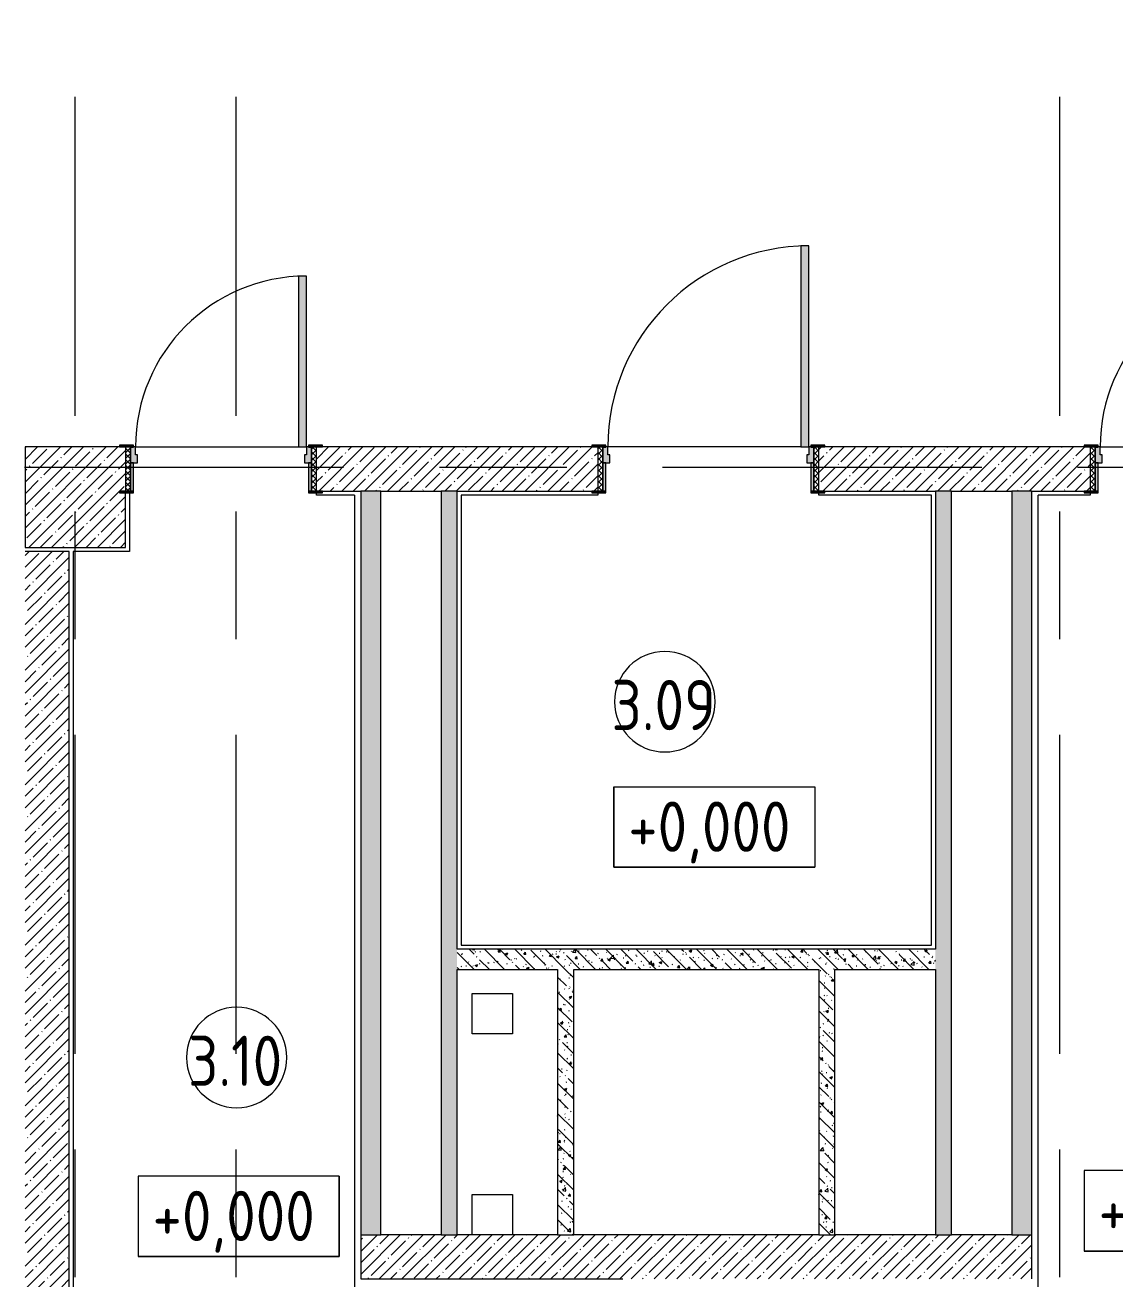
# Model space of a CAD drawing. Header units: millimetres. Extents: x 2623 to 216772, y -8553 to 29000.
# Drawn here: x 48024 to 53448, y 3760 to 9999 of the extents above; entities that cross this region are included whole.
import ezdxf

# ---------------------------------------------------------------- set-up
doc = ezdxf.new("R2010")
doc.units = ezdxf.units.MM
doc.linetypes.add('Осевая', pattern=[3175, 635, -476.25, 1587.5, -476.25])
for name, color, linetype, lineweight in [('A-AREA-IDEN', 7, 'Continuous', 9), ('A-WALL-1', 7, 'Continuous', 13), ('G-ANNO-DIMS', 7, 'Continuous', 9), ('I-WALL', 7, 'Continuous', 9), ('S-COLS', 7, 'Continuous', 9), ('Оси-2', 7, 'Осевая', 9)]:
    doc.layers.add(name, color=color, linetype=linetype, lineweight=lineweight)
for name, color, linetype, lineweight, true_color in [('A-DOOR-1', 7, 'Continuous', 9, 0xaaaaaa), ('A-DOOR-2', 7, 'Continuous', 9, 0xe2e2e2), ('A-DOOR-FRAM-1', 7, 'Continuous', 9, 0xe2e2e2), ('A-DOOR-FRAM-2', 7, 'Continuous', 9, 0xaaaaaa), ('A-FLOR-1', 7, 'Continuous', 9, 0xaaaaaa), ('I-WALL-1', 7, 'Continuous', 9, 0x787878)]:
    doc.layers.add(name, color=color, linetype=linetype, lineweight=lineweight, true_color=true_color)
doc.styles.add('GOST Common_5', font='GOST_Common.ttf', dxfattribs={"width": 0.9, "height": 250})
pattern_1 = [(45, (-17385.51, 0), (-57.02463, 57.02463), []), (45, (-17328.49, 0), (-57.02463, 57.02463), [100.806, -20.161, 3.353, -16.808])]
pattern_2 = [(135, (-17385.51, 0), (-75.43415, -75.43415), [106.68, -17.78, 3.556, -17.78]), (135, (-17385.51, 75.39), (-75.43415, -75.43415), []), (50, (-17385.51, 0), (127.52922, -11.15758), [13.335, -146.685]), (355, (-17385.51, 0), (-24.66966, 133.74002), [10.668, -117.348]), (100.451, (-17374.89, -0.93), (102.85973, 122.58178), [11.333, -124.663]), (46.184, (-17385.51, 35.56), (189.75516, -29.43036), [20.002, -220.027]), (96.636, (-17369.7, 33.1), (166.1822, 173.1996), [17, -186.995]), (351.184, (-17385.51, 35.56), (166.18393, 173.1976), [16.002, -176.022]), (21, (-17367.73, 26.67), (106.13027, -71.58603), [13.335, -146.685]), (326, (-17367.73, 26.67), (43.26188, 128.93175), [10.668, -117.348]), (71.451, (-17358.89, 20.7), (149.39198, 57.34505), [11.333, -124.663]), (37.5, (-17385.513, 0), (2.162228, 59.188357), [3.353, -112.573, 3.353, -115.773, -117.792]), (37.5, (-17385.513, 0), (2.162228, 59.188357), [-235.052, 3.353, -114.44]), (7.5, (-17385.51, 0), (46.77386, 70.12615), [3.353, -64.567, 3.353, -109.906, -44.894]), (7.5, (-17385.51, 0), (46.77386, 70.12615), [-181.178, 3.353, -41.542]), (327.5, (-17425.16, 0), (94.91367, -4.010093), [3.353, -41.097, 3.353, -135.331, -184.023]), (327.5, (-17425.16, 0), (94.91367, -4.010093), [-183.134, 3.353, -180.67]), (317.5, (-17442.94, 0), (103.69057, 17.79882), [3.353, -54.432, 3.353, -88.748, -130.683]), (317.5, (-17442.94, 0), (103.69057, 17.79882), [-149.885, 3.353, -127.33])]

# ---------------------------------------------------------------- blocks, each defined once
blk = doc.blocks.new('BSC_Колонна _Прямоугольная - 500х500-V13-План монтажа стен и перегородок 3 этажа в осях 12-23')
at = {"layer": 'S-COLS'}
h = blk.add_hatch(dxfattribs=at)
h.set_pattern_fill('FP_17', color=256, style=0, pattern_type=2)
h.set_pattern_definition([(45, (-65660, -7650), (-57.02463, 57.02463), []), (45, (-65602.975, -7650), (-57.02463, 57.02463), [100.806, -20.161, 3.353, -16.808])])
h.paths.add_polyline_path([(-250, -250), (250, -250), (250, 22), (220, 22), (220, 30), (250, 30), (250, 250), (-250, 250), (-250, 30)])
for p, q in [((220, 250), (-250, 250)), ((-250, 250), (-250, -250)), ((250, -250), (250, 22)), ((-250, -250), (250, -250))]:
    blk.add_line(p, q, dxfattribs=at)
blk = doc.blocks.new('110_Дверь_СКБ_1Ст_Внутренняя1 - Д-7_л__950x2100h_Туалет-21784696-План монтажа стен и перегородок 3 этажа в осях 12-23')
at = {"layer": 'A-DOOR-1'}
h = blk.add_hatch(dxfattribs=at)
h.set_pattern_fill('FP_36', color=256, style=0, pattern_type=2)
h.set_pattern_definition([(135, (1826.41, 174.685), (-14.14214, -14.14214), []), (225, (1826.41, 174.685), (14.14214, -14.14214), [])])
h.paths.add_polyline_path([(487.5, -110), (487.5, 110), (462.5, 110), (462.5, -110)])
at = {"layer": 'A-DOOR-2'}
h = blk.add_hatch(color=256, dxfattribs=at)
h.paths.add_polyline_path([(427.5, 30), (462.5, 30), (462.5, 110), (437.5, 110), (437.5, 70), (427.5, 70)])
h.paths.add_polyline_path([(-402.5, 30), (-402.5, 70), (-412.5, 70), (-412.5, 110), (-437.5, 110), (-437.5, 30)])
at = {"layer": 'A-DOOR-FRAM-1'}
for points in [[(397.5, 110), (437.5, 110), (437.5, 960), (397.5, 960), (397.5, 577.2)], [(-422.5, 110), (-422.5, 118), (-492.5, 118), (-492.5, 110)], [(-422.5, 109), (-422.5, 110), (-437.5, 109)], [(517.5, 110), (517.5, 118), (447.5, 118), (447.5, 110)], [(462.5, 109), (462.5, 110), (447.5, 109)], [(-422.5, -110), (-422.5, 30), (-437.5, 30), (-437.5, -110)], [(462.5, -110), (462.5, 30), (447.5, 30), (447.5, -110)], [(-422.5, -118), (-422.5, -110), (-492.5, -110), (-492.5, -118)], [(517.5, -118), (517.5, -110), (447.5, -110), (447.5, -118)]]:
    blk.add_hatch(color=256, dxfattribs=at).paths.add_polyline_path(points)
at = {"layer": 'A-DOOR-FRAM-2'}
h = blk.add_hatch(dxfattribs=at)
h.set_pattern_fill('FP_37', color=256, style=0, pattern_type=2)
h.set_pattern_definition([(45, (-296.384, 174.685), (-14.1421, 14.1421), []), (135, (-296.384, 174.685), (-14.1421, -14.1421), [])])
h.paths.add_polyline_path([(-437.5, -110), (-437.5, 110), (-462.5, 110), (-462.5, -110)])
at = {"layer": 'A-DOOR-1'}
for p, q in [((437.5, 960), (397.5, 960)), ((397.5, 960), (397.5, 110)), ((437.5, 110), (437.5, 960)), ((397.5, 110), (437.5, 110))]:
    blk.add_line(p, q, dxfattribs=at)
blk.add_arc((437.5, 110), 850, 90, 180, dxfattribs=at)
at = {"layer": 'A-DOOR-FRAM-2'}
for p, q in [((-422.5, 118), (-492.5, 118)), ((-492.5, 118), (-492.5, 110)), ((-492.5, 110), (-422.5, 110)), ((-437.5, 110), (-462.5, 110)), ((-462.5, 110), (-462.5, -110)), ((-412.5, 110), (-437.5, 110)), ((-437.5, 110), (-437.5, 30)), ((-437.5, -110), (-437.5, 110)), ((-422.5, 110), (-437.5, 110)), ((-437.5, 110), (-437.5, 109)), ((-437.5, 109), (-422.5, 109)), ((-422.5, 110), (-422.5, 118)), ((-422.5, 109), (-422.5, 110)), ((-412.5, 70), (-412.5, 110)), ((-402.5, 70), (-412.5, 70)), ((-402.5, 30), (-402.5, 70)), ((437.5, 70), (427.5, 70)), ((427.5, 70), (427.5, 30)), ((437.5, 110), (437.5, 70)), ((462.5, 110), (437.5, 110)), ((517.5, 118), (447.5, 118)), ((447.5, 118), (447.5, 110)), ((462.5, 110), (447.5, 110)), ((447.5, 110), (447.5, 109)), ((447.5, 110), (517.5, 110)), ((447.5, 109), (462.5, 109)), ((462.5, 30), (462.5, 110)), ((487.5, 110), (462.5, 110)), ((462.5, 110), (462.5, -110)), ((462.5, 109), (462.5, 110)), ((487.5, -110), (487.5, 110)), ((517.5, 110), (517.5, 118)), ((-437.5, 30), (-402.5, 30)), ((-422.5, 30), (-437.5, 30)), ((-437.5, 30), (-437.5, -110)), ((-422.5, -110), (-422.5, 30)), ((427.5, 30), (462.5, 30)), ((462.5, 30), (447.5, 30)), ((447.5, 30), (447.5, -110)), ((462.5, -110), (462.5, 30)), ((-422.5, -110), (-492.5, -110)), ((-492.5, -110), (-492.5, -118)), ((-492.5, -118), (-422.5, -118)), ((-462.5, -110), (-437.5, -110)), ((-437.5, -110), (-422.5, -110)), ((-422.5, -118), (-422.5, -110)), ((447.5, -110), (462.5, -110)), ((517.5, -110), (447.5, -110)), ((447.5, -110), (447.5, -118)), ((447.5, -118), (517.5, -118)), ((462.5, -110), (487.5, -110)), ((517.5, -118), (517.5, -110))]:
    blk.add_line(p, q, dxfattribs=at)
blk = doc.blocks.new('110_Дверь_СКБ_1Ст_Внутренняя1 - Д-4 1100x2100h_су мгн-V26-План монтажа стен и перегородок 3 этажа в осях 12-23')
at = {"layer": 'A-DOOR-1'}
h = blk.add_hatch(dxfattribs=at)
h.set_pattern_fill('FP_38', color=256, style=0, pattern_type=2)
h.set_pattern_definition([(135, (1751.41, 174.685), (-14.14214, -14.14214), []), (225, (1751.41, 174.685), (14.14214, -14.14214), [])])
h.paths.add_polyline_path([(562.5, -110), (562.5, 110), (537.5, 110), (537.5, -110)])
at = {"layer": 'A-DOOR-2'}
h = blk.add_hatch(color=256, dxfattribs=at)
h.paths.add_polyline_path([(537.5, 30), (537.5, 110), (512.5, 110), (512.5, 70), (502.5, 70), (502.5, 30)])
h.paths.add_polyline_path([(-477.5, 30), (-477.5, 70), (-487.5, 70), (-487.5, 110), (-512.5, 110), (-512.5, 30)])
at = {"layer": 'A-DOOR-FRAM-1'}
for points in [[(472.5, 110), (512.5, 110), (512.5, 1110), (472.5, 1110), (472.5, 577.2)], [(-497.5, 110), (-497.5, 118), (-567.5, 118), (-567.5, 110)], [(-497.5, 109), (-497.5, 110), (-512.5, 109)], [(592.5, 110), (592.5, 118), (522.5, 118), (522.5, 110)], [(537.5, 109), (537.5, 110), (522.5, 109)], [(-497.5, -110), (-497.5, 30), (-512.5, 30), (-512.5, -110)], [(537.5, -110), (537.5, 30), (522.5, 30), (522.5, -110)], [(-497.5, -118), (-497.5, -110), (-567.5, -110), (-567.5, -118)], [(592.5, -118), (592.5, -110), (522.5, -110), (522.5, -118)]]:
    blk.add_hatch(color=256, dxfattribs=at).paths.add_polyline_path(points)
at = {"layer": 'A-DOOR-FRAM-2'}
h = blk.add_hatch(dxfattribs=at)
h.set_pattern_fill('FP_39', color=256, style=0, pattern_type=2)
h.set_pattern_definition([(45, (-371.384, 174.685), (-14.1421, 14.1421), []), (135, (-371.384, 174.685), (-14.1421, -14.1421), [])])
h.paths.add_polyline_path([(-512.5, -110), (-512.5, 110), (-537.5, 110), (-537.5, -110)])
at = {"layer": 'A-DOOR-1'}
for p, q in [((512.5, 1110), (472.5, 1110)), ((472.5, 1110), (472.5, 110)), ((512.5, 110), (512.5, 1110)), ((472.5, 110), (512.5, 110))]:
    blk.add_line(p, q, dxfattribs=at)
blk.add_arc((512.5, 110), 1000, 90, 180, dxfattribs=at)
at = {"layer": 'A-DOOR-FRAM-2'}
for p, q in [((-497.5, 118), (-567.5, 118)), ((-567.5, 118), (-567.5, 110)), ((-567.5, 110), (-497.5, 110)), ((-512.5, 110), (-537.5, 110)), ((-537.5, 110), (-537.5, -110)), ((-487.5, 110), (-512.5, 110)), ((-512.5, 110), (-512.5, 30)), ((-512.5, -110), (-512.5, 110)), ((-497.5, 110), (-512.5, 110)), ((-512.5, 110), (-512.5, 109)), ((-512.5, 109), (-497.5, 109)), ((-497.5, 110), (-497.5, 118)), ((-497.5, 109), (-497.5, 110)), ((-487.5, 70), (-487.5, 110)), ((-477.5, 70), (-487.5, 70)), ((-477.5, 30), (-477.5, 70)), ((512.5, 70), (502.5, 70)), ((502.5, 70), (502.5, 30)), ((512.5, 110), (512.5, 70)), ((537.5, 110), (512.5, 110)), ((592.5, 118), (522.5, 118)), ((522.5, 118), (522.5, 110)), ((537.5, 110), (522.5, 110)), ((522.5, 110), (522.5, 109)), ((522.5, 110), (592.5, 110)), ((522.5, 109), (537.5, 109)), ((537.5, 30), (537.5, 110)), ((562.5, 110), (537.5, 110)), ((537.5, 110), (537.5, -110)), ((537.5, 109), (537.5, 110)), ((562.5, -110), (562.5, 110)), ((592.5, 110), (592.5, 118)), ((-512.5, 30), (-477.5, 30)), ((-497.5, 30), (-512.5, 30)), ((-512.5, 30), (-512.5, -110)), ((-497.5, -110), (-497.5, 30)), ((502.5, 30), (537.5, 30)), ((537.5, 30), (522.5, 30)), ((522.5, 30), (522.5, -110)), ((537.5, -110), (537.5, 30)), ((-497.5, -110), (-567.5, -110)), ((-567.5, -110), (-567.5, -118)), ((-567.5, -118), (-497.5, -118)), ((-537.5, -110), (-512.5, -110)), ((-512.5, -110), (-497.5, -110)), ((-497.5, -118), (-497.5, -110)), ((522.5, -110), (537.5, -110)), ((592.5, -110), (522.5, -110)), ((522.5, -110), (522.5, -118)), ((522.5, -118), (592.5, -118)), ((537.5, -110), (562.5, -110)), ((592.5, -118), (592.5, -110))]:
    blk.add_line(p, q, dxfattribs=at)
blk = doc.blocks.new('Марка_Помещения - Номер-25198446-План монтажа стен и перегородок 3 этажа в осях 12-23')
at = {"layer": 'A-AREA-IDEN'}
for start, end in [(360, 180), (180, 360)]:
    blk.add_arc((0, 0), 2.5, start, end, dxfattribs=at)
blk = doc.blocks.new('Высотные отметки - 10х4_h_-17668695-План монтажа стен и перегородок 3 этажа в осях 12-23')
at = {"layer": 'G-ANNO-DIMS'}
for p, q in [((-5, 4), (-5, 0)), ((5, 4), (-5, 4)), ((5, 4), (-5, 4)), ((-5, 4), (-5, 0)), ((5, 4), (5, 0)), ((5, 0), (5, 4)), ((5, 0), (-5, 0)), ((-5, 0), (5, 0))]:
    blk.add_line(p, q, dxfattribs=at)

msp = doc.modelspace()

# ---------------------------------------------------------------- hatches: boundary and pattern name
at = {"layer": 'I-WALL'}
h = msp.add_hatch(dxfattribs=at)
h.set_pattern_fill('FP_20', color=256, style=0, pattern_type=2)
h.set_pattern_definition(pattern_1)
h.paths.add_polyline_path([(54346.1, 7680), (54474.5, 7680), (54474.5, 7900), (54274.5, 7900), (54274.5, 7680), (54304.5, 7680)])
h.paths.add_polyline_path([(53324.5, 7680), (53324.5, 7900), (51974.5, 7900), (51974.5, 7680), (53294.5, 7680)])
h.paths.add_polyline_path([(50844.5, 7680), (50874.5, 7680), (50874.5, 7900), (49474.5, 7900), (49474.5, 7680), (50174.5, 7680)])
h = msp.add_hatch(dxfattribs=at)
h.set_pattern_fill('FP_20', color=256, style=0, pattern_type=2)
h.set_pattern_definition(pattern_1)
h.paths.add_polyline_path([(48024.5, 400), (48244.5, 400), (48244.5, 7380), (48024.5, 7380), (48024.5, 591.6)])
h = msp.add_hatch(dxfattribs=at)
h.set_pattern_fill('FP_20', color=256, style=0, pattern_type=2)
h.set_pattern_definition(pattern_1)
h.paths.add_polyline_path([(53034.5, 3760), (53034.5, 3980), (49694.5, 3980), (49694.5, 3760), (52891.9, 3760)])
at = {"layer": 'I-WALL-1'}
h = msp.add_hatch(dxfattribs=at)
h.set_pattern_fill('FP_27', color=256, style=0, pattern_type=2)
h.set_pattern_definition(pattern_2)
h.paths.add_polyline_path([(49694.5, 3980), (49794.5, 3980), (49794.5, 7680), (49694.5, 7680), (49694.5, 6639.3)])
h = msp.add_hatch(dxfattribs=at)
h.set_pattern_fill('FP_27', color=256, style=0, pattern_type=2)
h.set_pattern_definition(pattern_2)
h.paths.add_polyline_path([(50094.5, 3980), (50174.5, 3980), (50174.5, 7680), (50094.5, 7680), (50094.5, 4047.4)])
h = msp.add_hatch(dxfattribs=at)
h.set_pattern_fill('FP_27', color=256, style=0, pattern_type=2)
h.set_pattern_definition(pattern_2)
h.paths.add_polyline_path([(52634.5, 3980), (52634.5, 7680), (52554.5, 7680), (52554.5, 3980)])
h = msp.add_hatch(dxfattribs=at)
h.set_pattern_fill('FP_27', color=256, style=0, pattern_type=2)
h.set_pattern_definition(pattern_2)
h.paths.add_polyline_path([(53034.5, 3980), (53034.5, 7680), (52934.5, 7680), (52934.5, 3980)])
h = msp.add_hatch(dxfattribs=at)
h.set_pattern_fill('FP_27', color=256, style=0, pattern_type=2)
h.set_pattern_definition(pattern_2)
h.paths.add_polyline_path([(52554.5, 5300), (52554.5, 5400), (50174.5, 5400), (50174.5, 5300), (52054.5, 5300)])
h = msp.add_hatch(dxfattribs=at)
h.set_pattern_fill('FP_27', color=256, style=0, pattern_type=2)
h.set_pattern_definition(pattern_2)
h.paths.add_polyline_path([(50754.5, 3980), (50754.5, 5300), (50674.5, 5300), (50674.5, 3980)])
h = msp.add_hatch(dxfattribs=at)
h.set_pattern_fill('FP_27', color=256, style=0, pattern_type=2)
h.set_pattern_definition(pattern_2)
h.paths.add_polyline_path([(52054.5, 3980), (52054.5, 5300), (51974.5, 5300), (51974.5, 3980)])

# ---------------------------------------------------------------- linework, layer by layer
at = {"layer": 'A-FLOR-1'}
for p, q in [((48574.5, 7900), (49384.5, 7900)), ((51884.5, 7900), (50924.5, 7900)), ((53374.5, 7900), (54184.5, 7900)), ((48544.5, 7672), (48544.5, 7380)), ((49474.5, 7660), (49474.5, 7672)), ((49663.5, 7660), (49474.5, 7660)), ((49663.5, 7660), (49663.5, 140)), ((50874.5, 7660), (50194.5, 7660)), ((50194.5, 7660), (50194.5, 5420)), ((50874.5, 7672), (50874.5, 7660)), ((51974.5, 7660), (51974.5, 7672)), ((52534.5, 7660), (51974.5, 7660)), ((52534.5, 5420), (52534.5, 7660)), ((53324.5, 7660), (53065.5, 7660)), ((53065.5, 140), (53065.5, 7660)), ((53324.5, 7672), (53324.5, 7660)), ((48544.5, 7380), (48264.5, 7380)), ((48264.5, 7380), (48264.5, 420)), ((50194.5, 5420), (52534.5, 5420)), ((50249.5, 4980), (50249.5, 5180)), ((50249.5, 5180), (50449.5, 5180)), ((50449.5, 5180), (50449.5, 4980)), ((50449.5, 4980), (50249.5, 4980)), ((50249.5, 3980), (50249.5, 4180)), ((50249.5, 4180), (50449.5, 4180)), ((50449.5, 4180), (50449.5, 3980))]:
    msp.add_line(p, q, dxfattribs=at)
at = {"layer": 'A-WALL-1'}
for p, q in [((49794.5, 7680), (49694.5, 7680)), ((50174.5, 7680), (50094.5, 7680)), ((52634.5, 7680), (52554.5, 7680)), ((53034.5, 7680), (52934.5, 7680)), ((49694.5, 3980), (49794.5, 3980)), ((50094.5, 3980), (50174.5, 3980)), ((50674.5, 3980), (50754.5, 3980)), ((51974.5, 3980), (52054.5, 3980)), ((52554.5, 3980), (52634.5, 3980)), ((52934.5, 3980), (53034.5, 3980))]:
    msp.add_line(p, q, dxfattribs=at)
at = {"layer": 'G-ANNO-DIMS'}
msp.add_line((51320.3, 5808.7), (51454.8, 5808.7), dxfattribs=at)
at = {"layer": 'I-WALL'}
for p, q in [((50844.5, 7900), (49504.5, 7900)), ((53294.5, 7900), (52004.5, 7900)), ((49504.5, 7680), (49694.5, 7680)), ((49694.5, 7680), (49694.5, 3760)), ((49794.5, 3980), (49794.5, 7680)), ((49794.5, 7680), (50094.5, 7680)), ((50094.5, 7680), (50094.5, 3980)), ((50174.5, 5400), (50174.5, 7680)), ((50174.5, 7680), (50844.5, 7680)), ((52004.5, 7680), (52554.5, 7680)), ((52554.5, 7680), (52554.5, 5400)), ((52634.5, 3980), (52634.5, 7680)), ((52634.5, 7680), (52934.5, 7680)), ((52934.5, 7680), (52934.5, 3980)), ((53034.5, 3760), (53034.5, 7680)), ((53034.5, 7680), (53294.5, 7680)), ((48244.5, 7380), (48024.5, 7380)), ((48244.5, 400), (48244.5, 7380)), ((52554.5, 5400), (50174.5, 5400)), ((50174.5, 3980), (50174.5, 5300)), ((50174.5, 5300), (50674.5, 5300)), ((50674.5, 5300), (50674.5, 3980)), ((50754.5, 5300), (51974.5, 5300)), ((50754.5, 3980), (50754.5, 5300)), ((51974.5, 5300), (51974.5, 3980)), ((52054.5, 5300), (52554.5, 5300)), ((52054.5, 3980), (52054.5, 5300)), ((52554.5, 5300), (52554.5, 3980)), ((50094.5, 3980), (49794.5, 3980)), ((50674.5, 3980), (50174.5, 3980)), ((51974.5, 3980), (50754.5, 3980)), ((52554.5, 3980), (52054.5, 3980)), ((52934.5, 3980), (52634.5, 3980)), ((49694.5, 3760), (50999.5, 3760))]:
    msp.add_line(p, q, dxfattribs=at)
at = {"layer": 'Оси-2'}
for p, q in [((48274.5, 593.7), (48274.5, 24850)), ((49074.5, 593.7), (49074.5, 24850)), ((53174.5, 593.7), (53174.5, 24850)), ((21511, 7800), (64864.5, 7800))]:
    msp.add_line(p, q, dxfattribs=at)

# ---------------------------------------------------------------- block references
at = {"layer": 'A-AREA-IDEN', "xscale": 99.99999999999993, "yscale": 99.99999999999993, "zscale": 99.99999999999993}
for p in [(51208.2, 6631.9), (49077.5, 4861.5)]:
    msp.add_blockref('Марка_Помещения - Номер-25198446-План монтажа стен и перегородок 3 этажа в осях 12-23', p, dxfattribs=at)
at = {"layer": 'A-DOOR-1'}
for name, p in [('110_Дверь_СКБ_1Ст_Внутренняя1 - Д-4 1100x2100h_су мгн-V26-План монтажа стен и перегородок 3 этажа в осях 12-23', (51412, 7790)), ('110_Дверь_СКБ_1Ст_Внутренняя1 - Д-7_л__950x2100h_Туалет-21784696-План монтажа стен и перегородок 3 этажа в осях 12-23', (48987, 7790)), ('110_Дверь_СКБ_1Ст_Внутренняя1 - Д-7_л__950x2100h_Туалет-21784696-План монтажа стен и перегородок 3 этажа в осях 12-23', (53787, 7790))]:
    msp.add_blockref(name, p, dxfattribs=at)
at = {"layer": 'G-ANNO-DIMS', "extrusion": (0, 0, -1), "xscale": 99.99999999999993, "yscale": 99.99999999999993, "zscale": 99.99999999999993}
msp.add_blockref('Высотные отметки - 10х4_h_-17668695-План монтажа стен и перегородок 3 этажа в осях 12-23', (-51454.8, 5808.7), dxfattribs=at)
at = {"layer": 'G-ANNO-DIMS', "xscale": 99.99999999999993, "yscale": 99.99999999999993, "zscale": 99.99999999999993}
for p in [(49087.4, 3871.8), (53795.2, 3898.7)]:
    msp.add_blockref('Высотные отметки - 10х4_h_-17668695-План монтажа стен и перегородок 3 этажа в осях 12-23', p, dxfattribs=at)
at = {"layer": 'S-COLS'}
msp.add_blockref('BSC_Колонна _Прямоугольная - 500х500-V13-План монтажа стен и перегородок 3 этажа в осях 12-23', (48274.5, 7650), dxfattribs=at)

# ---------------------------------------------------------------- texts
at = {"layer": 'A-AREA-IDEN', "char_height": 250, "attachment_point": 1, "style": 'GOST Common_5'}
for s, insert, width in [('3.09', (50942.5, 6740.4), 663.797), ('3.10', (48835.6, 4970.1), 606.076)]:
    msp.add_mtext(s, dxfattribs=dict(at, insert=insert, width=width))
at = {"layer": 'G-ANNO-DIMS', "char_height": 250, "width": 1028.823, "attachment_point": 1, "line_spacing_factor": 1.022761, "style": 'GOST Common_5'}
for insert in [(51026.1, 6135.4), (48658.8, 4198.5), (53366.5, 4225.4)]:
    msp.add_mtext('+0,000', dxfattribs=dict(at, insert=insert))

doc.saveas('drawing.dxf')
